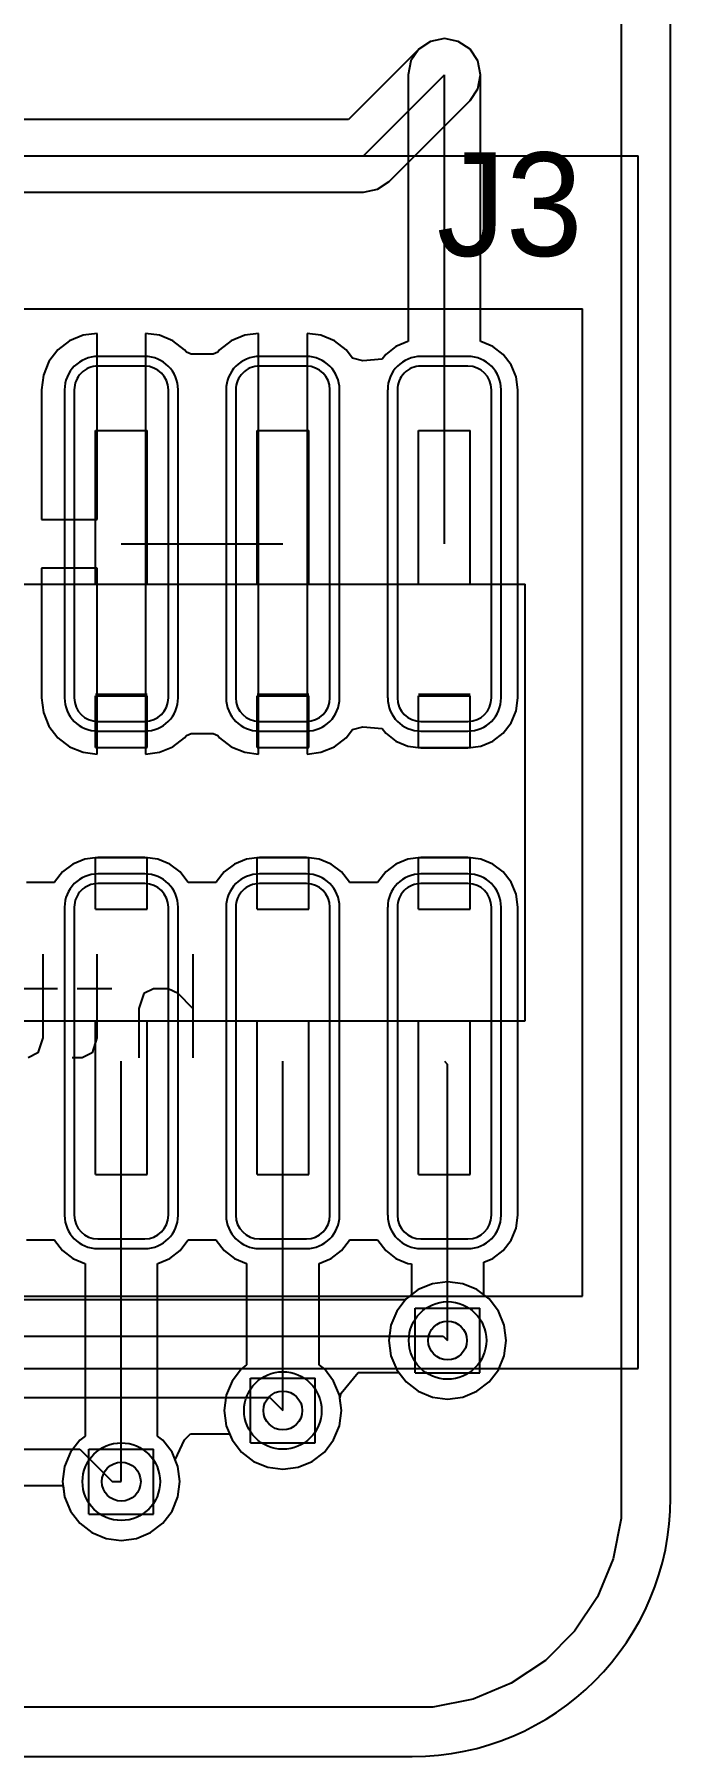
# Model space of a CAD drawing. Header units: millimetres. Extents: x -1.9 to 9.1, y -3.1 to 5.4.
# Drawn here: x 1.093 to 1.29, y 0 to 0.532 of the extents above; entities that cross this region are included whole.
import ezdxf

# ---------------------------------------------------------------- set-up
doc = ezdxf.new("R2010")
doc.units = ezdxf.units.MM
doc.header["$MEASUREMENT"] = 0
for name, color, linetype in [('BottomLayer', 5, 'Continuous'), ('BottomOverlay', 54, 'Continuous'), ('DrillDrawing', 1, 'Continuous'), ('KeepOutLayer', 6, 'Continuous'), ('Mechanical1', 6, 'Continuous'), ('Mechanical4', 56, 'Continuous'), ('Mechanical7', 56, 'Continuous'), ('TopLayer', 1, 'Continuous'), ('TopOverlay', 2, 'Continuous'), ('TopPaste', 8, 'Continuous'), ('TopSolder', 216, 'Continuous'), ('ViaHoleLayer', 16, 'Continuous')]:
    doc.layers.add(name, color=color, linetype=linetype)

# ---------------------------------------------------------------- blocks, each defined once
blk = doc.blocks.new('FTSH_110_01_F_DV_007_K_________18')
at = {"layer": 'Mechanical4'}
for p, q in [((0.405, 0.175), (-0.16, 0.175)), ((-0.16, 0.175), (-0.16, -0.2)), ((0.405, -0.2), (-0.16, -0.2))]:
    blk.add_line(p, q, dxfattribs=at)
at = {"layer": 'Mechanical7'}
for p, q in [((-0.09201, 0.115), (-0.10799, 0.115)), ((-0.10799, 0.115), (-0.10799, 0.06748)), ((-0.09201, 0.115), (-0.09201, 0.06748)), ((-0.04201, 0.115), (-0.05799, 0.115)), ((-0.05799, 0.115), (-0.05799, 0.06748)), ((-0.04201, 0.115), (-0.04201, 0.06748)), ((0.00799, 0.115), (-0.00799, 0.115)), ((-0.00799, 0.115), (-0.00799, 0.06748)), ((0.00799, 0.115), (0.00799, 0.06748)), ((-0.075, 0.06748), (-0.125, 0.06748)), ((-0.125, 0.06748), (-0.125, -0.06748)), ((-0.025, 0.06748), (-0.075, 0.06748)), ((0.025, 0.06748), (-0.025, 0.06748)), ((0.075, 0.06748), (0.025, 0.06748)), ((-0.09201, 0.03299), (-0.10799, 0.03299)), ((-0.10799, 0.03299), (-0.10799, 0.01701)), ((-0.09201, 0.03299), (-0.09201, 0.01701)), ((-0.04201, 0.03299), (-0.05799, 0.03299)), ((-0.05799, 0.03299), (-0.05799, 0.01701)), ((-0.04201, 0.03299), (-0.04201, 0.01701)), ((0.00799, 0.03299), (-0.00799, 0.03299)), ((-0.00799, 0.03299), (-0.00799, 0.01701)), ((0.00799, 0.03299), (0.00799, 0.01701)), ((-0.09201, 0.01701), (-0.10799, 0.01701)), ((-0.04201, 0.01701), (-0.05799, 0.01701)), ((0.00799, 0.01701), (-0.00799, 0.01701)), ((-0.10799, -0.01701), (-0.10799, -0.03299)), ((-0.09201, -0.01701), (-0.10799, -0.01701)), ((-0.09201, -0.01701), (-0.09201, -0.03299)), ((-0.05799, -0.01701), (-0.05799, -0.03299)), ((-0.04201, -0.01701), (-0.05799, -0.01701)), ((-0.04201, -0.01701), (-0.04201, -0.03299)), ((-0.00799, -0.01701), (-0.00799, -0.03299)), ((0.00799, -0.01701), (-0.00799, -0.01701)), ((0.00799, -0.01701), (0.00799, -0.03299)), ((-0.09201, -0.03299), (-0.10799, -0.03299)), ((-0.09201, -0.0335), (-0.10799, -0.0335)), ((-0.04201, -0.03299), (-0.05799, -0.03299)), ((-0.04201, -0.0335), (-0.05799, -0.0335)), ((0.00799, -0.03299), (-0.00799, -0.03299)), ((0.00799, -0.0335), (-0.00799, -0.0335)), ((-0.075, -0.06748), (-0.125, -0.06748)), ((-0.10799, -0.06748), (-0.10799, -0.115)), ((-0.09201, -0.06748), (-0.09201, -0.115)), ((-0.025, -0.06748), (-0.075, -0.06748)), ((-0.05799, -0.06748), (-0.05799, -0.115)), ((-0.04201, -0.06748), (-0.04201, -0.115)), ((0.025, -0.06748), (-0.025, -0.06748)), ((-0.00799, -0.06748), (-0.00799, -0.115)), ((0.00799, -0.06748), (0.00799, -0.115)), ((0.075, -0.06748), (0.025, -0.06748)), ((-0.09201, -0.115), (-0.10799, -0.115)), ((-0.04201, -0.115), (-0.05799, -0.115)), ((0.00799, -0.115), (-0.00799, -0.115))]:
    blk.add_line(p, q, dxfattribs=at)
at = {"layer": 'TopLayer'}
for p, q in [((-0.09272, 0.13492), (-0.10728, 0.13492)), ((-0.04272, 0.13492), (-0.05728, 0.13492)), ((0.00728, 0.13492), (-0.00728, 0.13492)), ((-0.11457, 0.12764), (-0.11457, 0.03236)), ((-0.08543, 0.03236), (-0.08543, 0.12764)), ((-0.06456, 0.12764), (-0.06456, 0.03236)), ((-0.03544, 0.03236), (-0.03544, 0.12764)), ((-0.01456, 0.12764), (-0.01456, 0.03236)), ((0.01456, 0.03236), (0.01456, 0.12764)), ((-0.10728, 0.02508), (-0.09272, 0.02508)), ((-0.05728, 0.02508), (-0.04272, 0.02508)), ((-0.00728, 0.02508), (0.00728, 0.02508)), ((-0.09272, -0.02508), (-0.10728, -0.02508)), ((-0.04272, -0.02508), (-0.05728, -0.02508)), ((0.00728, -0.02508), (-0.00728, -0.02508)), ((-0.11457, -0.03236), (-0.11457, -0.12764)), ((-0.08543, -0.12764), (-0.08543, -0.03236)), ((-0.06456, -0.03236), (-0.06456, -0.12764)), ((-0.03544, -0.12764), (-0.03544, -0.03236)), ((-0.01456, -0.03236), (-0.01456, -0.12764)), ((0.01456, -0.12764), (0.01456, -0.03236)), ((-0.10728, -0.13492), (-0.09272, -0.13492)), ((-0.05728, -0.13492), (-0.04272, -0.13492)), ((-0.00728, -0.13492), (0.00728, -0.13492))]:
    blk.add_line(p, q, dxfattribs=at)
for centre, start, end in [((-0.10728, 0.12764), 90, 180), ((-0.09272, 0.12764), 0, 90), ((-0.05728, 0.12764), 90, 180), ((-0.04272, 0.12764), 0, 90), ((-0.00728, 0.12764), 90, 180), ((0.00728, 0.12764), 0, 90), ((-0.10728, 0.03236), 180, 270), ((-0.09272, 0.03236), 270, 0), ((-0.05728, 0.03236), 180, 270), ((-0.04272, 0.03236), 270, 0), ((-0.00728, 0.03236), 180, 270), ((0.00728, 0.03236), 270, 0), ((-0.10728, -0.03236), 90, 180), ((-0.09272, -0.03236), 0, 90), ((-0.05728, -0.03236), 90, 180), ((-0.04272, -0.03236), 0, 90), ((-0.00728, -0.03236), 90, 180), ((0.00728, -0.03236), 0, 90), ((-0.10728, -0.12764), 180, 270), ((-0.09272, -0.12764), 270, 0), ((-0.05728, -0.12764), 180, 270), ((-0.04272, -0.12764), 270, 0), ((-0.00728, -0.12764), 180, 270), ((0.00728, -0.12764), 270, 0)]:
    blk.add_arc(centre, 0.00728, start, end, dxfattribs=at)
at = {"layer": 'TopOverlay'}
for p, q in [((0.38735, 0.15268), (-0.14272, 0.15268)), ((-0.14272, 0.15268), (-0.14272, -0.15268)), ((0.05, -0.15268), (-0.14272, -0.15268))]:
    blk.add_line(p, q, dxfattribs=at)
at = {"layer": 'TopPaste'}
for p, q in [((-0.09272, 0.13492), (-0.10728, 0.13492)), ((-0.04272, 0.13492), (-0.05728, 0.13492)), ((0.00728, 0.13492), (-0.00728, 0.13492)), ((-0.11457, 0.12764), (-0.11457, 0.03236)), ((-0.08543, 0.03236), (-0.08543, 0.12764)), ((-0.06456, 0.12764), (-0.06456, 0.03236)), ((-0.03544, 0.03236), (-0.03544, 0.12764)), ((-0.01456, 0.12764), (-0.01456, 0.03236)), ((0.01456, 0.03236), (0.01456, 0.12764)), ((-0.10728, 0.02508), (-0.09272, 0.02508)), ((-0.05728, 0.02508), (-0.04272, 0.02508)), ((-0.00728, 0.02508), (0.00728, 0.02508)), ((-0.09272, -0.02508), (-0.10728, -0.02508)), ((-0.04272, -0.02508), (-0.05728, -0.02508)), ((0.00728, -0.02508), (-0.00728, -0.02508)), ((-0.11457, -0.03236), (-0.11457, -0.12764)), ((-0.08543, -0.12764), (-0.08543, -0.03236)), ((-0.06456, -0.03236), (-0.06456, -0.12764)), ((-0.03544, -0.12764), (-0.03544, -0.03236)), ((-0.01456, -0.03236), (-0.01456, -0.12764)), ((0.01456, -0.12764), (0.01456, -0.03236)), ((-0.10728, -0.13492), (-0.09272, -0.13492)), ((-0.05728, -0.13492), (-0.04272, -0.13492)), ((-0.00728, -0.13492), (0.00728, -0.13492))]:
    blk.add_line(p, q, dxfattribs=at)
for centre, start, end in [((-0.10728, 0.12764), 90, 180), ((-0.09272, 0.12764), 0, 90), ((-0.05728, 0.12764), 90, 180), ((-0.04272, 0.12764), 0, 90), ((-0.00728, 0.12764), 90, 180), ((0.00728, 0.12764), 0, 90), ((-0.10728, 0.03236), 180, 270), ((-0.09272, 0.03236), 270, 0), ((-0.05728, 0.03236), 180, 270), ((-0.04272, 0.03236), 270, 0), ((-0.00728, 0.03236), 180, 270), ((0.00728, 0.03236), 270, 0), ((-0.10728, -0.03236), 90, 180), ((-0.09272, -0.03236), 0, 90), ((-0.05728, -0.03236), 90, 180), ((-0.04272, -0.03236), 0, 90), ((-0.00728, -0.03236), 90, 180), ((0.00728, -0.03236), 0, 90), ((-0.10728, -0.12764), 180, 270), ((-0.09272, -0.12764), 270, 0), ((-0.05728, -0.12764), 180, 270), ((-0.04272, -0.12764), 270, 0), ((-0.00728, -0.12764), 180, 270), ((0.00728, -0.12764), 270, 0)]:
    blk.add_arc(centre, 0.00728, start, end, dxfattribs=at)
at = {"layer": 'TopSolder'}
for p, q in [((-0.09272, 0.13792), (-0.10728, 0.13792)), ((-0.04272, 0.13792), (-0.05728, 0.13792)), ((0.00728, 0.13792), (-0.00728, 0.13792)), ((-0.11757, 0.12764), (-0.11757, 0.03236)), ((-0.08243, 0.03236), (-0.08243, 0.12764)), ((-0.06757, 0.12764), (-0.06757, 0.03236)), ((-0.03243, 0.03236), (-0.03243, 0.12764)), ((-0.01757, 0.12764), (-0.01757, 0.03236)), ((0.01757, 0.03236), (0.01757, 0.12764)), ((-0.10728, 0.02208), (-0.09272, 0.02208)), ((-0.05728, 0.02208), (-0.04272, 0.02208)), ((-0.00728, 0.02208), (0.00728, 0.02208)), ((-0.09272, -0.02208), (-0.10728, -0.02208)), ((-0.04272, -0.02208), (-0.05728, -0.02208)), ((0.00728, -0.02208), (-0.00728, -0.02208)), ((-0.11757, -0.03236), (-0.11757, -0.12764)), ((-0.08243, -0.12764), (-0.08243, -0.03236)), ((-0.06757, -0.03236), (-0.06757, -0.12764)), ((-0.03243, -0.12764), (-0.03243, -0.03236)), ((-0.01757, -0.03236), (-0.01757, -0.12764)), ((0.01757, -0.12764), (0.01757, -0.03236)), ((-0.10728, -0.13792), (-0.09272, -0.13792)), ((-0.05728, -0.13792), (-0.04272, -0.13792)), ((-0.00728, -0.13792), (0.00728, -0.13792))]:
    blk.add_line(p, q, dxfattribs=at)
for centre, start, end in [((-0.10728, 0.12764), 90, 180), ((-0.09272, 0.12764), 0, 90), ((-0.05728, 0.12764), 90, 180), ((-0.04272, 0.12764), 0, 90), ((-0.00728, 0.12764), 90, 180), ((0.00728, 0.12764), 0, 90), ((-0.10728, 0.03236), 180, 270), ((-0.09272, 0.03236), 270, 0), ((-0.05728, 0.03236), 180, 270), ((-0.04272, 0.03236), 270, 0), ((-0.00728, 0.03236), 180, 270), ((0.00728, 0.03236), 270, 0), ((-0.10728, -0.03236), 90, 180), ((-0.09272, -0.03236), 0, 90), ((-0.05728, -0.03236), 90, 180), ((-0.04272, -0.03236), 0, 90), ((-0.00728, -0.03236), 90, 180), ((0.00728, -0.03236), 0, 90), ((-0.10728, -0.12764), 180, 270), ((-0.09272, -0.12764), 270, 0), ((-0.05728, -0.12764), 180, 270), ((-0.04272, -0.12764), 270, 0), ((-0.00728, -0.12764), 180, 270), ((0.00728, -0.12764), 270, 0)]:
    blk.add_arc(centre, 0.01028, start, end, dxfattribs=at)

msp = doc.modelspace()

# ---------------------------------------------------------------- linework, layer by layer
at = {"layer": 'BottomLayer'}
for p, q in [((1.27471, 0.97471), (1.27471, 0.08)), ((1.21207, 0.52793), (1.19035, 0.50622)), ((1.21571, 0.53036), (1.21207, 0.52793)), ((1.22, 0.53122), (1.21571, 0.53036)), ((1.22429, 0.53036), (1.22, 0.53122)), ((1.22793, 0.52793), (1.22429, 0.53036)), ((1.23036, 0.52429), (1.22793, 0.52793)), ((1.23122, 0.52), (1.23036, 0.52429)), ((1.195, 0.495), (1.22, 0.52)), ((1.23036, 0.51571), (1.23122, 0.52)), ((1.20293, 0.48707), (1.22793, 0.51207)), ((1.22793, 0.51207), (1.23036, 0.51571)), ((1.19035, 0.50622), (1.055, 0.50622)), ((1.055, 0.495), (1.195, 0.495)), ((1.195, 0.48378), (1.19929, 0.48464)), ((1.19929, 0.48464), (1.20293, 0.48707)), ((1.055, 0.48378), (1.195, 0.48378)), ((1.195, 0.48378), (1.195, 0.48378)), ((1.2119, 0.14438), (1.20814, 0.1415)), ((1.21628, 0.1462), (1.2119, 0.14438)), ((1.22098, 0.14682), (1.21628, 0.1462)), ((1.22568, 0.1462), (1.22098, 0.14682)), ((1.23006, 0.14438), (1.22568, 0.1462)), ((1.23382, 0.1415), (1.23006, 0.14438)), ((1.20793, 0.14122), (0.55191, 0.14122)), ((1.20814, 0.1415), (1.20793, 0.14122)), ((1.2367, 0.13774), (1.23382, 0.1415)), ((1.23852, 0.13336), (1.2367, 0.13774)), ((1.23914, 0.12866), (1.23852, 0.13336)), ((0.54379, 0.13), (1.21964, 0.13)), ((1.21964, 0.13), (1.22098, 0.12866)), ((1.23852, 0.12396), (1.23914, 0.12866)), ((1.2367, 0.11958), (1.23852, 0.12396)), ((1.18804, 0.11232), (1.19326, 0.11878)), ((1.19326, 0.11878), (1.20587, 0.11878)), ((1.20587, 0.11878), (1.20814, 0.11582)), ((1.23382, 0.11582), (1.2367, 0.11958)), ((1.18766, 0.11078), (1.18804, 0.11232)), ((1.20814, 0.11582), (1.2119, 0.11294)), ((1.2119, 0.11294), (1.21628, 0.11112)), ((1.22568, 0.11112), (1.23006, 0.11294)), ((1.23006, 0.11294), (1.23382, 0.11582)), ((0.509, 0.111), (1.166, 0.111)), ((1.166, 0.111), (1.17, 0.107)), ((1.18754, 0.1023), (1.18816, 0.107)), ((1.18816, 0.107), (1.18766, 0.11078)), ((1.21628, 0.11112), (1.22098, 0.11051)), ((1.22098, 0.11051), (1.22568, 0.11112)), ((1.18572, 0.09792), (1.18754, 0.1023)), ((1.13667, 0.09178), (1.1396, 0.09796)), ((1.1396, 0.09796), (1.14143, 0.09978)), ((1.14143, 0.09978), (1.15351, 0.09978)), ((1.15351, 0.09978), (1.15428, 0.09792)), ((1.15428, 0.09792), (1.15716, 0.09416)), ((1.18284, 0.09416), (1.18572, 0.09792)), ((0.47444, 0.095), (1.10714, 0.095)), ((1.10714, 0.095), (1.11714, 0.085)), ((1.13754, 0.0897), (1.13667, 0.09178)), ((1.15716, 0.09416), (1.16092, 0.09128)), ((1.16092, 0.09128), (1.1653, 0.08946)), ((1.1747, 0.08946), (1.17908, 0.09128)), ((1.17908, 0.09128), (1.18284, 0.09416)), ((1.13816, 0.085), (1.13754, 0.0897)), ((1.1653, 0.08946), (1.17, 0.08884)), ((1.17, 0.08884), (1.1747, 0.08946)), ((1.08294, 0.08378), (1.102, 0.08378)), ((1.102, 0.08378), (1.10246, 0.0803)), ((1.10246, 0.0803), (1.10428, 0.07592)), ((1.11714, 0.085), (1.12, 0.085)), ((1.13572, 0.07592), (1.13754, 0.0803)), ((1.13754, 0.0803), (1.13816, 0.085)), ((1.27471, 0.08), (1.27471, 0.07363)), ((1.10428, 0.07592), (1.10716, 0.07216)), ((1.13284, 0.07216), (1.13572, 0.07592)), ((1.10716, 0.07216), (1.11092, 0.06928)), ((1.11092, 0.06928), (1.1153, 0.06746)), ((1.1247, 0.06746), (1.12908, 0.06928)), ((1.12908, 0.06928), (1.13284, 0.07216)), ((1.27471, 0.07363), (1.27222, 0.06113)), ((1.1153, 0.06746), (1.12, 0.06684)), ((1.12, 0.06684), (1.1247, 0.06746)), ((1.27222, 0.06113), (1.26734, 0.04935)), ((1.26734, 0.04935), (1.26026, 0.03875)), ((1.26026, 0.03875), (1.25125, 0.02974)), ((1.25125, 0.02974), (1.24065, 0.02266)), ((1.24065, 0.02266), (1.22887, 0.01778)), ((1.22887, 0.01778), (1.21637, 0.01529)), ((1.21637, 0.01529), (0.48649, 0.01529))]:
    msp.add_line(p, q, dxfattribs=at)
for centre in [(1.22098, 0.12866), (1.17, 0.107), (1.12, 0.085)]:
    msp.add_circle(centre, 0.012, dxfattribs=at)
at = {"layer": 'BottomOverlay'}
for p, q in [((1.0957, 0.24809), (1.0957, 0.22219)), ((1.11246, 0.24809), (1.11246, 0.22219)), ((1.14217, 0.24809), (1.14217, 0.21609)), ((1.10027, 0.23742), (1.08961, 0.23742)), ((1.11703, 0.23742), (1.10637, 0.23742)), ((1.12693, 0.2359), (1.12541, 0.23133)), ((1.12998, 0.23742), (1.12693, 0.2359)), ((1.13455, 0.23742), (1.12998, 0.23742)), ((1.1376, 0.2359), (1.13455, 0.23742)), ((1.14217, 0.23133), (1.1376, 0.2359)), ((1.12541, 0.23133), (1.12541, 0.21609)), ((1.0957, 0.22219), (1.09418, 0.21762)), ((1.11246, 0.22219), (1.11094, 0.21762)), ((1.09418, 0.21762), (1.09113, 0.21609)), ((1.10789, 0.21609), (1.10484, 0.21609)), ((1.11094, 0.21762), (1.10789, 0.21609))]:
    msp.add_line(p, q, dxfattribs=at)
at = {"layer": 'DrillDrawing'}
for p, q in [((1.21098, 0.13866), (1.23098, 0.13866)), ((1.21098, 0.11866), (1.21098, 0.13866)), ((1.23098, 0.11866), (1.23098, 0.13866)), ((1.21098, 0.11866), (1.23098, 0.11866)), ((1.16, 0.117), (1.18, 0.117)), ((1.16, 0.097), (1.16, 0.117)), ((1.18, 0.097), (1.18, 0.117)), ((1.16, 0.097), (1.18, 0.097)), ((1.11, 0.095), (1.13, 0.095)), ((1.11, 0.075), (1.11, 0.095)), ((1.13, 0.075), (1.13, 0.095)), ((1.11, 0.075), (1.13, 0.075))]:
    msp.add_line(p, q, dxfattribs=at)
at = {"layer": 'KeepOutLayer'}
for p, q in [((1.29, 0.08), (1.29, 0.99)), ((0.08, 0), (1.21, 0))]:
    msp.add_line(p, q, dxfattribs=at)
msp.add_arc((1.21, 0.08), 0.08, 270, 0, dxfattribs=at)
at = {"layer": 'Mechanical1'}
for p, q in [((1.29, 0.08), (1.29, 0.99)), ((0.08, 0), (1.21, 0))]:
    msp.add_line(p, q, dxfattribs=at)
msp.add_arc((1.21, 0.08), 0.08, 270, 0, dxfattribs=at)
at = {"layer": 'TopLayer'}
for p, q in [((1.27471, 0.97471), (1.27471, 0.08)), ((1.21207, 0.52793), (1.20964, 0.52429)), ((1.21571, 0.53036), (1.21207, 0.52793)), ((1.22, 0.53122), (1.21571, 0.53036)), ((1.22429, 0.53036), (1.22, 0.53122)), ((1.22793, 0.52793), (1.22429, 0.53036)), ((1.23036, 0.52429), (1.22793, 0.52793)), ((1.20964, 0.52429), (1.20878, 0.52)), ((1.23122, 0.52), (1.23036, 0.52429)), ((1.20878, 0.52), (1.20878, 0.43753)), ((1.22, 0.375), (1.22, 0.52)), ((1.23122, 0.43753), (1.23122, 0.52)), ((1.104, 0.43773), (1.10039, 0.43496)), ((1.10821, 0.43948), (1.104, 0.43773)), ((1.1125, 0.44004), (1.10821, 0.43948)), ((1.1125, 0.3825), (1.1125, 0.44004)), ((1.13179, 0.43948), (1.1275, 0.44004)), ((1.1275, 0.44004), (1.1275, 0.375)), ((1.136, 0.43773), (1.13179, 0.43948)), ((1.13961, 0.43496), (1.136, 0.43773)), ((1.154, 0.43773), (1.15039, 0.43496)), ((1.15821, 0.43948), (1.154, 0.43773)), ((1.1625, 0.44004), (1.15821, 0.43948)), ((1.1625, 0.375), (1.1625, 0.44004)), ((1.18179, 0.43948), (1.1775, 0.44004)), ((1.1775, 0.44004), (1.1775, 0.375)), ((1.186, 0.43773), (1.18179, 0.43948)), ((1.18961, 0.43496), (1.186, 0.43773)), ((1.20873, 0.43753), (1.20501, 0.43599)), ((1.20878, 0.43753), (1.20873, 0.43753)), ((1.23127, 0.43753), (1.23122, 0.43753)), ((1.23499, 0.43599), (1.23127, 0.43753)), ((1.09762, 0.43135), (1.09588, 0.42715)), ((1.10039, 0.43496), (1.09762, 0.43135)), ((1.14016, 0.43424), (1.13961, 0.43496)), ((1.14162, 0.43368), (1.14016, 0.43424)), ((1.14838, 0.43368), (1.14162, 0.43368)), ((1.14984, 0.43424), (1.14838, 0.43368)), ((1.15039, 0.43496), (1.14984, 0.43424)), ((1.19157, 0.43241), (1.18961, 0.43496)), ((1.19475, 0.43157), (1.19157, 0.43241)), ((1.19476, 0.43157), (1.19475, 0.43157)), ((1.20072, 0.43211), (1.19476, 0.43157)), ((1.20182, 0.43354), (1.20072, 0.43211)), ((1.20501, 0.43599), (1.20182, 0.43354)), ((1.23818, 0.43354), (1.23499, 0.43599)), ((1.24063, 0.43034), (1.23818, 0.43354)), ((1.09588, 0.42715), (1.09529, 0.42264)), ((1.24217, 0.42663), (1.24063, 0.43034)), ((1.2427, 0.42264), (1.24217, 0.42663)), ((1.09529, 0.42264), (1.09529, 0.3825)), ((1.2427, 0.32736), (1.2427, 0.42264)), ((1.09529, 0.3825), (1.1125, 0.3825)), ((1.12, 0.375), (1.17, 0.375)), ((1.1275, 0.375), (1.1275, 0.30996)), ((1.1625, 0.30996), (1.1625, 0.375)), ((1.1775, 0.375), (1.1775, 0.30996)), ((1.1125, 0.3675), (1.09529, 0.3675)), ((1.09529, 0.3675), (1.09529, 0.32736)), ((1.1125, 0.30996), (1.1125, 0.3675)), ((1.09529, 0.32736), (1.09588, 0.32285)), ((1.24217, 0.32337), (1.2427, 0.32736)), ((1.09588, 0.32285), (1.09762, 0.31865)), ((1.23818, 0.31646), (1.24063, 0.31966)), ((1.24063, 0.31966), (1.24217, 0.32337)), ((1.09762, 0.31865), (1.10039, 0.31504)), ((1.10039, 0.31504), (1.104, 0.31227)), ((1.136, 0.31227), (1.13961, 0.31504)), ((1.13961, 0.31504), (1.14016, 0.31576)), ((1.14016, 0.31576), (1.14162, 0.31632)), ((1.14162, 0.31632), (1.14838, 0.31632)), ((1.14838, 0.31632), (1.14984, 0.31576)), ((1.14984, 0.31576), (1.15039, 0.31504)), ((1.15039, 0.31504), (1.154, 0.31227)), ((1.186, 0.31227), (1.18961, 0.31504)), ((1.18961, 0.31504), (1.19157, 0.31759)), ((1.19157, 0.31759), (1.19475, 0.31843)), ((1.19475, 0.31843), (1.19476, 0.31843)), ((1.19476, 0.31843), (1.20072, 0.31789)), ((1.20072, 0.31789), (1.20182, 0.31646)), ((1.20182, 0.31646), (1.20501, 0.31401)), ((1.23499, 0.31401), (1.23818, 0.31646)), ((1.104, 0.31227), (1.10821, 0.31052)), ((1.10821, 0.31052), (1.1125, 0.30996)), ((1.1275, 0.30996), (1.13179, 0.31052)), ((1.13179, 0.31052), (1.136, 0.31227)), ((1.154, 0.31227), (1.15821, 0.31052)), ((1.15821, 0.31052), (1.1625, 0.30996)), ((1.1775, 0.30996), (1.18179, 0.31052)), ((1.18179, 0.31052), (1.186, 0.31227)), ((1.20501, 0.31401), (1.20873, 0.31247)), ((1.20873, 0.31247), (1.21272, 0.31195)), ((1.21272, 0.31195), (1.22728, 0.31195)), ((1.22728, 0.31195), (1.23127, 0.31247)), ((1.23127, 0.31247), (1.23499, 0.31401)), ((1.10873, 0.27753), (1.10501, 0.27599)), ((1.11272, 0.27805), (1.10873, 0.27753)), ((1.12728, 0.27805), (1.11272, 0.27805)), ((1.13127, 0.27753), (1.12728, 0.27805)), ((1.13499, 0.27599), (1.13127, 0.27753)), ((1.15873, 0.27753), (1.15501, 0.27599)), ((1.16272, 0.27805), (1.15873, 0.27753)), ((1.17728, 0.27805), (1.16272, 0.27805)), ((1.18127, 0.27753), (1.17728, 0.27805)), ((1.18499, 0.27599), (1.18127, 0.27753)), ((1.20873, 0.27753), (1.20501, 0.27599)), ((1.21272, 0.27805), (1.20873, 0.27753)), ((1.22728, 0.27805), (1.21272, 0.27805)), ((1.23127, 0.27753), (1.22728, 0.27805)), ((1.23499, 0.27599), (1.23127, 0.27753)), ((1.10182, 0.27354), (1.09937, 0.27034)), ((1.10501, 0.27599), (1.10182, 0.27354)), ((1.13818, 0.27354), (1.13499, 0.27599)), ((1.14063, 0.27034), (1.13818, 0.27354)), ((1.15182, 0.27354), (1.14937, 0.27034)), ((1.15501, 0.27599), (1.15182, 0.27354)), ((1.18818, 0.27354), (1.18499, 0.27599)), ((1.19063, 0.27034), (1.18818, 0.27354)), ((1.20182, 0.27354), (1.19937, 0.27034)), ((1.20501, 0.27599), (1.20182, 0.27354)), ((1.23818, 0.27354), (1.23499, 0.27599)), ((1.24063, 0.27034), (1.23818, 0.27354)), ((1.09933, 0.27025), (1.09067, 0.27025)), ((1.09937, 0.27034), (1.09933, 0.27025)), ((1.14067, 0.27025), (1.14063, 0.27034)), ((1.14933, 0.27025), (1.14067, 0.27025)), ((1.14937, 0.27034), (1.14933, 0.27025)), ((1.19067, 0.27025), (1.19063, 0.27034)), ((1.19933, 0.27025), (1.19067, 0.27025)), ((1.19937, 0.27034), (1.19933, 0.27025)), ((1.24217, 0.26663), (1.24063, 0.27034)), ((1.2427, 0.26264), (1.24217, 0.26663)), ((1.2427, 0.16736), (1.2427, 0.26264)), ((1.12, 0.085), (1.12, 0.215)), ((1.17, 0.107), (1.17, 0.215)), ((1.22, 0.215), (1.22098, 0.21402)), ((1.22098, 0.12866), (1.22098, 0.21402)), ((1.24217, 0.16337), (1.2427, 0.16736)), ((1.24063, 0.15966), (1.24217, 0.16337)), ((1.09067, 0.15975), (1.09933, 0.15975)), ((1.09933, 0.15975), (1.09937, 0.15966)), ((1.09937, 0.15966), (1.10182, 0.15646)), ((1.10182, 0.15646), (1.10501, 0.15401)), ((1.13499, 0.15401), (1.13818, 0.15646)), ((1.13818, 0.15646), (1.14063, 0.15966)), ((1.14063, 0.15966), (1.14067, 0.15975)), ((1.14067, 0.15975), (1.14933, 0.15975)), ((1.14933, 0.15975), (1.14937, 0.15966)), ((1.14937, 0.15966), (1.15182, 0.15646)), ((1.15182, 0.15646), (1.15501, 0.15401)), ((1.18499, 0.15401), (1.18818, 0.15646)), ((1.18818, 0.15646), (1.19063, 0.15966)), ((1.19063, 0.15966), (1.19067, 0.15975)), ((1.19067, 0.15975), (1.19933, 0.15975)), ((1.19933, 0.15975), (1.19937, 0.15966)), ((1.19937, 0.15966), (1.20182, 0.15646)), ((1.20182, 0.15646), (1.20501, 0.15401)), ((1.23499, 0.15401), (1.23818, 0.15646)), ((1.23818, 0.15646), (1.24063, 0.15966)), ((1.10501, 0.15401), (1.10873, 0.15247)), ((1.10873, 0.15247), (1.10878, 0.15247)), ((1.10878, 0.15247), (1.10878, 0.09908)), ((1.13122, 0.09908), (1.13122, 0.15247)), ((1.13122, 0.15247), (1.13127, 0.15247)), ((1.13127, 0.15247), (1.13499, 0.15401)), ((1.15501, 0.15401), (1.15873, 0.15247)), ((1.15873, 0.15247), (1.15878, 0.15247)), ((1.15878, 0.15247), (1.15878, 0.12108)), ((1.18122, 0.12108), (1.18122, 0.15247)), ((1.18122, 0.15247), (1.18127, 0.15247)), ((1.18127, 0.15247), (1.18499, 0.15401)), ((1.20501, 0.15401), (1.20873, 0.15247)), ((1.20873, 0.15247), (1.20977, 0.15234)), ((1.20977, 0.15234), (1.20977, 0.14274)), ((1.2322, 0.15286), (1.23499, 0.15401)), ((1.2322, 0.14274), (1.2322, 0.15286)), ((1.20814, 0.1415), (1.20526, 0.13774)), ((1.20977, 0.14274), (1.20814, 0.1415)), ((1.23382, 0.1415), (1.2322, 0.14274)), ((1.2367, 0.13774), (1.23382, 0.1415)), ((1.20345, 0.13336), (1.20283, 0.12866)), ((1.20526, 0.13774), (1.20345, 0.13336)), ((1.23852, 0.13336), (1.2367, 0.13774)), ((1.23914, 0.12866), (1.23852, 0.13336)), ((1.20283, 0.12866), (1.20345, 0.12396)), ((1.23852, 0.12396), (1.23914, 0.12866)), ((1.20345, 0.12396), (1.20526, 0.11958)), ((1.2367, 0.11958), (1.23852, 0.12396)), ((1.15716, 0.11984), (1.15428, 0.11608)), ((1.15878, 0.12108), (1.15716, 0.11984)), ((1.18284, 0.11984), (1.18122, 0.12108)), ((1.18572, 0.11608), (1.18284, 0.11984)), ((1.20526, 0.11958), (1.20814, 0.11582)), ((1.23382, 0.11582), (1.2367, 0.11958)), ((1.15428, 0.11608), (1.15246, 0.1117)), ((1.18754, 0.1117), (1.18572, 0.11608)), ((1.20814, 0.11582), (1.2119, 0.11294)), ((1.2119, 0.11294), (1.21628, 0.11112)), ((1.22568, 0.11112), (1.23006, 0.11294)), ((1.23006, 0.11294), (1.23382, 0.11582)), ((1.15246, 0.1117), (1.15184, 0.107)), ((1.15184, 0.107), (1.15246, 0.1023)), ((1.18816, 0.107), (1.18754, 0.1117)), ((1.18754, 0.1023), (1.18816, 0.107)), ((1.21628, 0.11112), (1.22098, 0.11051)), ((1.22098, 0.11051), (1.22568, 0.11112)), ((1.15246, 0.1023), (1.15428, 0.09792)), ((1.18572, 0.09792), (1.18754, 0.1023)), ((1.10716, 0.09784), (1.10428, 0.09408)), ((1.10878, 0.09908), (1.10716, 0.09784)), ((1.13284, 0.09784), (1.13122, 0.09908)), ((1.13572, 0.09408), (1.13284, 0.09784)), ((1.15428, 0.09792), (1.15716, 0.09416)), ((1.18284, 0.09416), (1.18572, 0.09792)), ((1.10428, 0.09408), (1.10246, 0.0897)), ((1.13754, 0.0897), (1.13572, 0.09408)), ((1.15716, 0.09416), (1.16092, 0.09128)), ((1.16092, 0.09128), (1.1653, 0.08946)), ((1.1747, 0.08946), (1.17908, 0.09128)), ((1.17908, 0.09128), (1.18284, 0.09416)), ((1.10246, 0.0897), (1.10184, 0.085)), ((1.13816, 0.085), (1.13754, 0.0897)), ((1.1653, 0.08946), (1.17, 0.08884)), ((1.17, 0.08884), (1.1747, 0.08946)), ((1.10184, 0.085), (1.10246, 0.0803)), ((1.10246, 0.0803), (1.10428, 0.07592)), ((1.13572, 0.07592), (1.13754, 0.0803)), ((1.13754, 0.0803), (1.13816, 0.085)), ((1.27471, 0.08), (1.27471, 0.07363)), ((1.10428, 0.07592), (1.10716, 0.07216)), ((1.13284, 0.07216), (1.13572, 0.07592)), ((1.10716, 0.07216), (1.11092, 0.06928)), ((1.11092, 0.06928), (1.1153, 0.06746)), ((1.1247, 0.06746), (1.12908, 0.06928)), ((1.12908, 0.06928), (1.13284, 0.07216)), ((1.27471, 0.07363), (1.27222, 0.06113)), ((1.1153, 0.06746), (1.12, 0.06684)), ((1.12, 0.06684), (1.1247, 0.06746)), ((1.27222, 0.06113), (1.26734, 0.04935)), ((1.26734, 0.04935), (1.26026, 0.03875)), ((1.26026, 0.03875), (1.25125, 0.02974)), ((1.25125, 0.02974), (1.24065, 0.02266)), ((1.24065, 0.02266), (1.22887, 0.01778)), ((1.22887, 0.01778), (1.21637, 0.01529)), ((1.21637, 0.01529), (0.48649, 0.01529))]:
    msp.add_line(p, q, dxfattribs=at)
for centre in [(1.22098, 0.12866), (1.17, 0.107), (1.12, 0.085)]:
    msp.add_circle(centre, 0.012, dxfattribs=at)
at = {"layer": 'ViaHoleLayer'}
for centre in [(1.22098, 0.12866), (1.17, 0.107), (1.12, 0.085)]:
    msp.add_circle(centre, 0.006, dxfattribs=at)

# ---------------------------------------------------------------- block references
at = {"rotation": 180}
msp.add_blockref('FTSH_110_01_F_DV_007_K_________18', (1.12, 0.295), dxfattribs=at)

# ---------------------------------------------------------------- texts
at = {"layer": 'TopOverlay'}
msp.add_text('J3', height=0.032, dxfattribs=at).set_placement((1.2176, 0.464))

doc.saveas('drawing.dxf')
